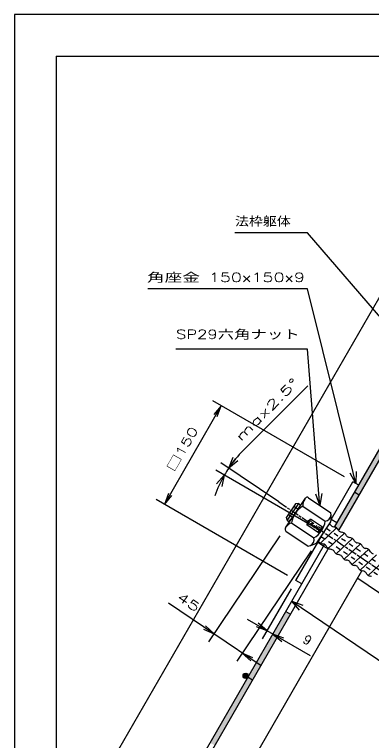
# Model space of a CAD drawing. Units: millimetres at full size. Extents: x -55 to 1935, y -55 to 1395.
# Drawn here: x -55 to 415, y 440 to 1395 of the extents above; entities that cross this region are included whole.
import ezdxf
from ezdxf.enums import TextEntityAlignment as Align

# ---------------------------------------------------------------- set-up
doc = ezdxf.new("R2010")
doc.units = ezdxf.units.MM
for name, pattern in [('CHAIN', [18.5, 12, -1.5, 3.5, -1.5]), ('CHAIN_DOUBLE_DASH', [23.5, 12, -1.5, 3.5, -1.5, 3.5, -1.5]), ('DASHED_SPACED', [12, 6, -6])]:
    doc.linetypes.add(name, pattern=pattern)
for name, color, linetype, lineweight in [('1 外形線', 7, 'Continuous', 25), ('3 隠れ線', 2, 'DASHED_SPACED', 25), ('4 中心線', 1, 'CHAIN', 25), ('5 想像線', 6, 'CHAIN_DOUBLE_DASH', 25), ('6 寸法線', 4, 'Continuous', 25), ('7 枠・タイトル', 7, 'Continuous', 25), ('DEFPOINTS_2', 7, 'Continuous', 25)]:
    doc.layers.add(name, color=color, linetype=linetype, lineweight=lineweight)
doc.styles.add('simplex.shx', font='')
doc.styles.get('simplex.shx').set_extended_font_data('simplex.shx')

# ---------------------------------------------------------------- blocks, each defined once
blk = doc.blocks.new('open_arrow')
at = {"color": 0, "linetype": 'Continuous', "lineweight": -2}
blk.add_lwpolyline([(7.5, 1.25), (0, 0), (7.5, -1.25)], dxfattribs=at)

msp = doc.modelspace()

# ---------------------------------------------------------------- hatches: boundary and pattern name
at = {"layer": '1 外形線'}
for points in [[(443.291, 839.434), (437.229, 842.934), (393.097, 766.496), (399.159, 762.996)], [(399.159, 762.996), (393.097, 766.496), (380.749, 745.108), (386.567, 741.184)], [(386.567, 741.184), (380.749, 745.108), (366.641, 720.673), (366.751, 720.655), (366.751, 720.655, -0.14909), (370.275, 718.593), (372.704, 717.173)], [(308.447, 605.877), (302.385, 609.377), (252.567, 523.09), (258.629, 519.59)], [(253.036, 524.84, 0.41421), (249.536, 528.34, 0.41421), (246.036, 524.84, 1)], [(258.629, 519.59), (252.567, 523.09), (202.749, 436.804), (208.812, 433.304)]]:
    msp.add_hatch(color=256, dxfattribs=at).paths.add_polyline_path(points)

# ---------------------------------------------------------------- linework, layer by layer
for p, q in [((37.591, 350.74), (591.256, 1309.718)), ((366.641, 720.673), (614.966, 1150.784)), ((372.704, 717.173), (621.028, 1147.284)), ((361.908, 730.475), (390.658, 780.271)), ((398.453, 775.771), (390.658, 780.271)), ((393.097, 766.496), (399.159, 762.996)), ((301.793, 719.419), (328.131, 758.467)), ((332.296, 759.276), (361.727, 739.425)), ((314.995, 751.007), (303.297, 733.664)), ((319.16, 751.817), (304.107, 729.5)), ((319.16, 751.817), (314.995, 751.007)), ((319.207, 751.739), (319.16, 751.817)), ((324.873, 748.271), (354.304, 728.419)), ((304.107, 729.5), (303.297, 733.664)), ((305.73, 727.978), (310.813, 732.792)), ((310.026, 726.26), (339.457, 706.408)), ((329.856, 723.469), (334.888, 730.93)), ((350.64, 720.306), (334.888, 730.93)), ((343.018, 700.063), (361.52, 727.495)), ((369.703, 725.975), (361.908, 730.475)), ((345.607, 712.844), (329.856, 723.469)), ((345.607, 712.844), (350.64, 720.306)), ((347.845, 699.571), (369.047, 719.648)), ((361.322, 723.333), (360.312, 724.998)), ((366.751, 720.655), (364.828, 720.968)), ((366.751, 720.655), (372.704, 717.173)), ((371.851, 716.231), (370.841, 717.896)), ((302.603, 715.254), (332.034, 695.403)), ((315.658, 650.368), (352.269, 713.779)), ((358.374, 692.47), (379.575, 712.546)), ((377.279, 713.553), (375.357, 713.866)), ((382.379, 709.129), (381.369, 710.795)), ((124.193, 300.74), (353.41, 697.756)), ((352.203, 695.664), (344.408, 700.164)), ((346.051, 701.323), (345.041, 702.989)), ((352.064, 698.251), (350.141, 698.564)), ((368.903, 685.368), (390.104, 705.444)), ((379.432, 678.266), (400.633, 698.343)), ((387.808, 706.452), (385.885, 706.764)), ((392.908, 702.027), (391.898, 703.693)), ((398.337, 699.35), (396.414, 699.662)), ((130.255, 297.24), (359.472, 694.256)), ((352.203, 695.664), (358.265, 692.164)), ((356.58, 694.221), (355.57, 695.887)), ((362.593, 691.15), (360.67, 691.462)), ((367.109, 687.119), (366.099, 688.785)), ((389.96, 671.164), (411.162, 691.241)), ((403.437, 694.926), (402.427, 696.591)), ((408.866, 692.248), (406.943, 692.561)), ((413.966, 687.824), (412.956, 689.489)), ((373.122, 684.048), (371.199, 684.361)), ((377.638, 680.018), (376.628, 681.683)), ((400.489, 664.063), (421.691, 684.139)), ((383.651, 676.946), (381.728, 677.259)), ((388.166, 672.916), (387.156, 674.582)), ((394.179, 669.845), (392.257, 670.157)), ((411.018, 656.961), (432.219, 677.038)), ((176.155, 270.74), (402.674, 663.083)), ((398.695, 665.814), (397.685, 667.48)), ((404.708, 662.743), (402.785, 663.055)), ((409.224, 658.712), (408.214, 660.378)), ((323.453, 645.868), (315.658, 650.368)), ((397.082, 653.397), (525.265, 566.936)), ((415.237, 655.641), (413.314, 655.954)), ((302.385, 609.377), (308.447, 605.877)), ((252.567, 523.09), (258.629, 519.59))]:
    msp.add_line(p, q, dxfattribs=at)
msp.add_circle((249.536, 524.84), 3.5, dxfattribs=at)
for centre, radius, start, end in [((339.854, 749.022), 15, 146, 182.8699), ((330.618, 756.789), 3, 56, 146), ((340.555, 721.68), 30.871, 120.53142, 171.46857), ((324.1, 755.212), 6, 215.36383, 250.69889), ((353.155, 737.2), 8.855, 277.44966, 356.68165), ((322.077, 734.144), 40, 350.43173, 7.58647), ((314.942, 712.088), 15, 109.1301, 146), ((309.645, 733.781), 7, 217.71241, 248.5617), ((323.774, 732.999), 30.871, 300.53143, 351.46857), ((304.28, 717.741), 3, 146, 236), ((354.604, 720.946), 7, 35.36613, 38.77858), ((366.215, 726.805), 6, 215.36383, 256.63395), ((365.132, 713.845), 7, 35.36613, 76.63387), ((376.744, 719.703), 6, 215.36383, 256.63395), ((375.661, 706.743), 7, 35.36613, 76.63387), ((387.272, 712.602), 6, 215.36383, 256.63395), ((322.077, 734.144), 40, 284.41353, 301.56827), ((330.886, 704.184), 8.855, 295.31797, 14.55029), ((340.148, 699.516), 6, 35.36605, 35.79322), ((351.76, 705.374), 7, 215.36613, 256.63387), ((350.677, 692.414), 6, 35.36605, 76.63008), ((386.19, 699.641), 7, 35.36613, 76.63387), ((397.801, 705.5), 6, 215.36383, 256.63395), ((396.719, 692.539), 7, 35.36613, 76.63387), ((362.288, 698.273), 7, 215.36613, 256.63387), ((361.206, 685.312), 6, 35.36605, 76.63008), ((408.33, 698.398), 6, 215.36383, 256.63395), ((407.247, 685.438), 7, 35.36613, 76.63387), ((418.859, 691.296), 6, 215.36383, 256.63395), ((372.817, 691.171), 7, 215.36613, 256.63387), ((371.735, 678.211), 6, 35.36605, 76.63008), ((383.346, 684.069), 7, 215.36613, 256.63387), ((382.264, 671.109), 6, 35.36605, 76.63008), ((393.875, 676.968), 7, 215.36613, 256.63387), ((392.792, 664.007), 6, 35.36605, 76.63008), ((404.404, 669.866), 7, 215.36613, 256.63387), ((403.321, 656.905), 6, 35.36605, 76.63008), ((414.932, 662.764), 7, 215.36613, 256.63387)]:
    msp.add_arc(centre, radius, start, end, dxfattribs=at)
at = {"layer": '3 隠れ線'}
for p, q in [((313.027, 748.089), (318.597, 744.332)), ((313.027, 748.089), (318.597, 744.332)), ((305.757, 737.311), (311.328, 733.554)), ((305.757, 737.311), (311.328, 733.554)), ((355.904, 719.168), (542.88, 593.051)), ((348.634, 708.39), (535.61, 582.273))]:
    msp.add_line(p, q, dxfattribs=at)
at = {"layer": '4 中心線'}
msp.add_line((293.147, 753.658), (1270.224, 94.611), dxfattribs=at)
at = {"layer": '5 想像線'}
for p, q in [((334.18, 728.091), (334.739, 728.92)), ((334.739, 728.92), (335.568, 728.361)), ((331.663, 724.361), (332.223, 725.19)), ((332.492, 723.802), (331.663, 724.361)), ((348.004, 719.973), (348.833, 719.414)), ((348.833, 719.414), (348.273, 718.585)), ((345.757, 714.854), (344.928, 715.414)), ((346.316, 715.684), (345.757, 714.854))]:
    msp.add_line(p, q, dxfattribs=at)
at = {"layer": '6 寸法線'}
for p, q in [((246.228, 821.324), (331.507, 906.505)), ((142.421, 750.386), (217.421, 880.29)), ((379.66, 786.621), (206.422, 886.64)), ((227.139, 798.18), (232.895, 812.604)), ((293.147, 753.658), (216.61, 805.282)), ((227.139, 798.18), (236.115, 810.198)), ((239.335, 807.793), (227.139, 798.18)), ((344.994, 717.568), (210.369, 795.294)), ((394.839, 793.548), (394.555, 778.021)), ((210.927, 777.448), (221.367, 788.944)), ((221.367, 788.944), (214.501, 775.608)), ((221.367, 788.944), (218.074, 773.768)), ((394.555, 778.021), (387.038, 791.61)), ((394.555, 778.021), (390.938, 792.579)), ((347.011, 749.351), (345.843, 764.305)), ((349.85, 764.618), (347.011, 749.351)), ((304.66, 656.718), (131.422, 756.736)), ((347.011, 749.351), (341.836, 763.992)), ((294.692, 708.89), (200.687, 569.523)), ((335.916, 689.535), (237.994, 544.359)), ((309.308, 639.369), (271.199, 573.362)), ((320.425, 611.247), (310.242, 622.972)), ((310.242, 622.972), (324.923, 617.909)), ((310.242, 622.972), (322.674, 614.578)), ((269.967, 538.112), (147.861, 620.473)), ((322.674, 614.578), (697.352, 361.606)), ((251.568, 599.36), (334.418, 551.527))]:
    msp.add_line(p, q, dxfattribs=at)
for points in [[(438.691, 983.055), (330.957, 1107.84), (235.424, 1107.84)], [(390.938, 792.579), (330.957, 1033.982), (120.681, 1033.982)], [(345.843, 764.305), (330.957, 954.853), (157.71, 954.853)]]:
    msp.add_lwpolyline(points, dxfattribs=at)
for start, end in [(134.96725, 146), (134.98005, 140.49002), (146, 150), (155.50998, 161.01995)]:
    msp.add_arc((356.501, 710.925), 156.038, start, end, dxfattribs=at)
at = {"layer": '7 枠・タイトル'}
for q in [(1880, 1340), (0, 0)]:
    msp.add_line((0, 1340), q, dxfattribs=at)
at = {"layer": 'DEFPOINTS_2'}
msp.add_lwpolyline([(-55, -55), (1935, -55), (1935, 1395), (-55, 1395)], close=True, dxfattribs=at)

# ---------------------------------------------------------------- block references
at = {"layer": '6 寸法線', "xscale": 2, "yscale": 2}
for p, rotation in [((217.421, 880.29), 240), ((142.421, 750.386), 60), ((277.549, 584.36), 150), ((207.789, 580.051), 146), ((285.343, 579.86), 330), ((245.095, 554.888), 326)]:
    msp.add_blockref('open_arrow', p, dxfattribs=dict(at, rotation=rotation))

# ---------------------------------------------------------------- texts
at = {"layer": '1 外形線', "style": 'simplex.shx', "width": 1.5}
msp.add_text('SP29', height=4.032, rotation=146, dxfattribs=at).set_placement((349.219, 720.035), align=Align.BOTTOM_LEFT)
at = {"layer": '6 寸法線', "style": 'simplex.shx'}
for s, width, p in [('法枠躯体', 1.15, (235.424, 1113.707)), ('角座金 150x150x9', 1.45, (119.614, 1039.849)), ('SP29六角ナット', 1.35, (157.71, 964.91))]:
    msp.add_text(s, height=11.73, dxfattribs=dict(at, width=width)).set_placement(p, align=Align.BOTTOM_LEFT)
for s, rotation, width, p in [('max2.5°', 44.967, 1.7, (277.56, 875.234)), ('□150', 60, 1.4, (166.064, 823.338)), ('45', 326, 1.6, (174.179, 622.021))]:
    msp.add_text(s, height=11.73, rotation=rotation, dxfattribs=dict(at, width=width)).set_placement(p, align=Align.MIDDLE_CENTER)
msp.add_text('9', height=11.73, rotation=330, dxfattribs=at).set_placement((330.871, 572.05), align=Align.MIDDLE_CENTER)

doc.saveas('drawing.dxf')
